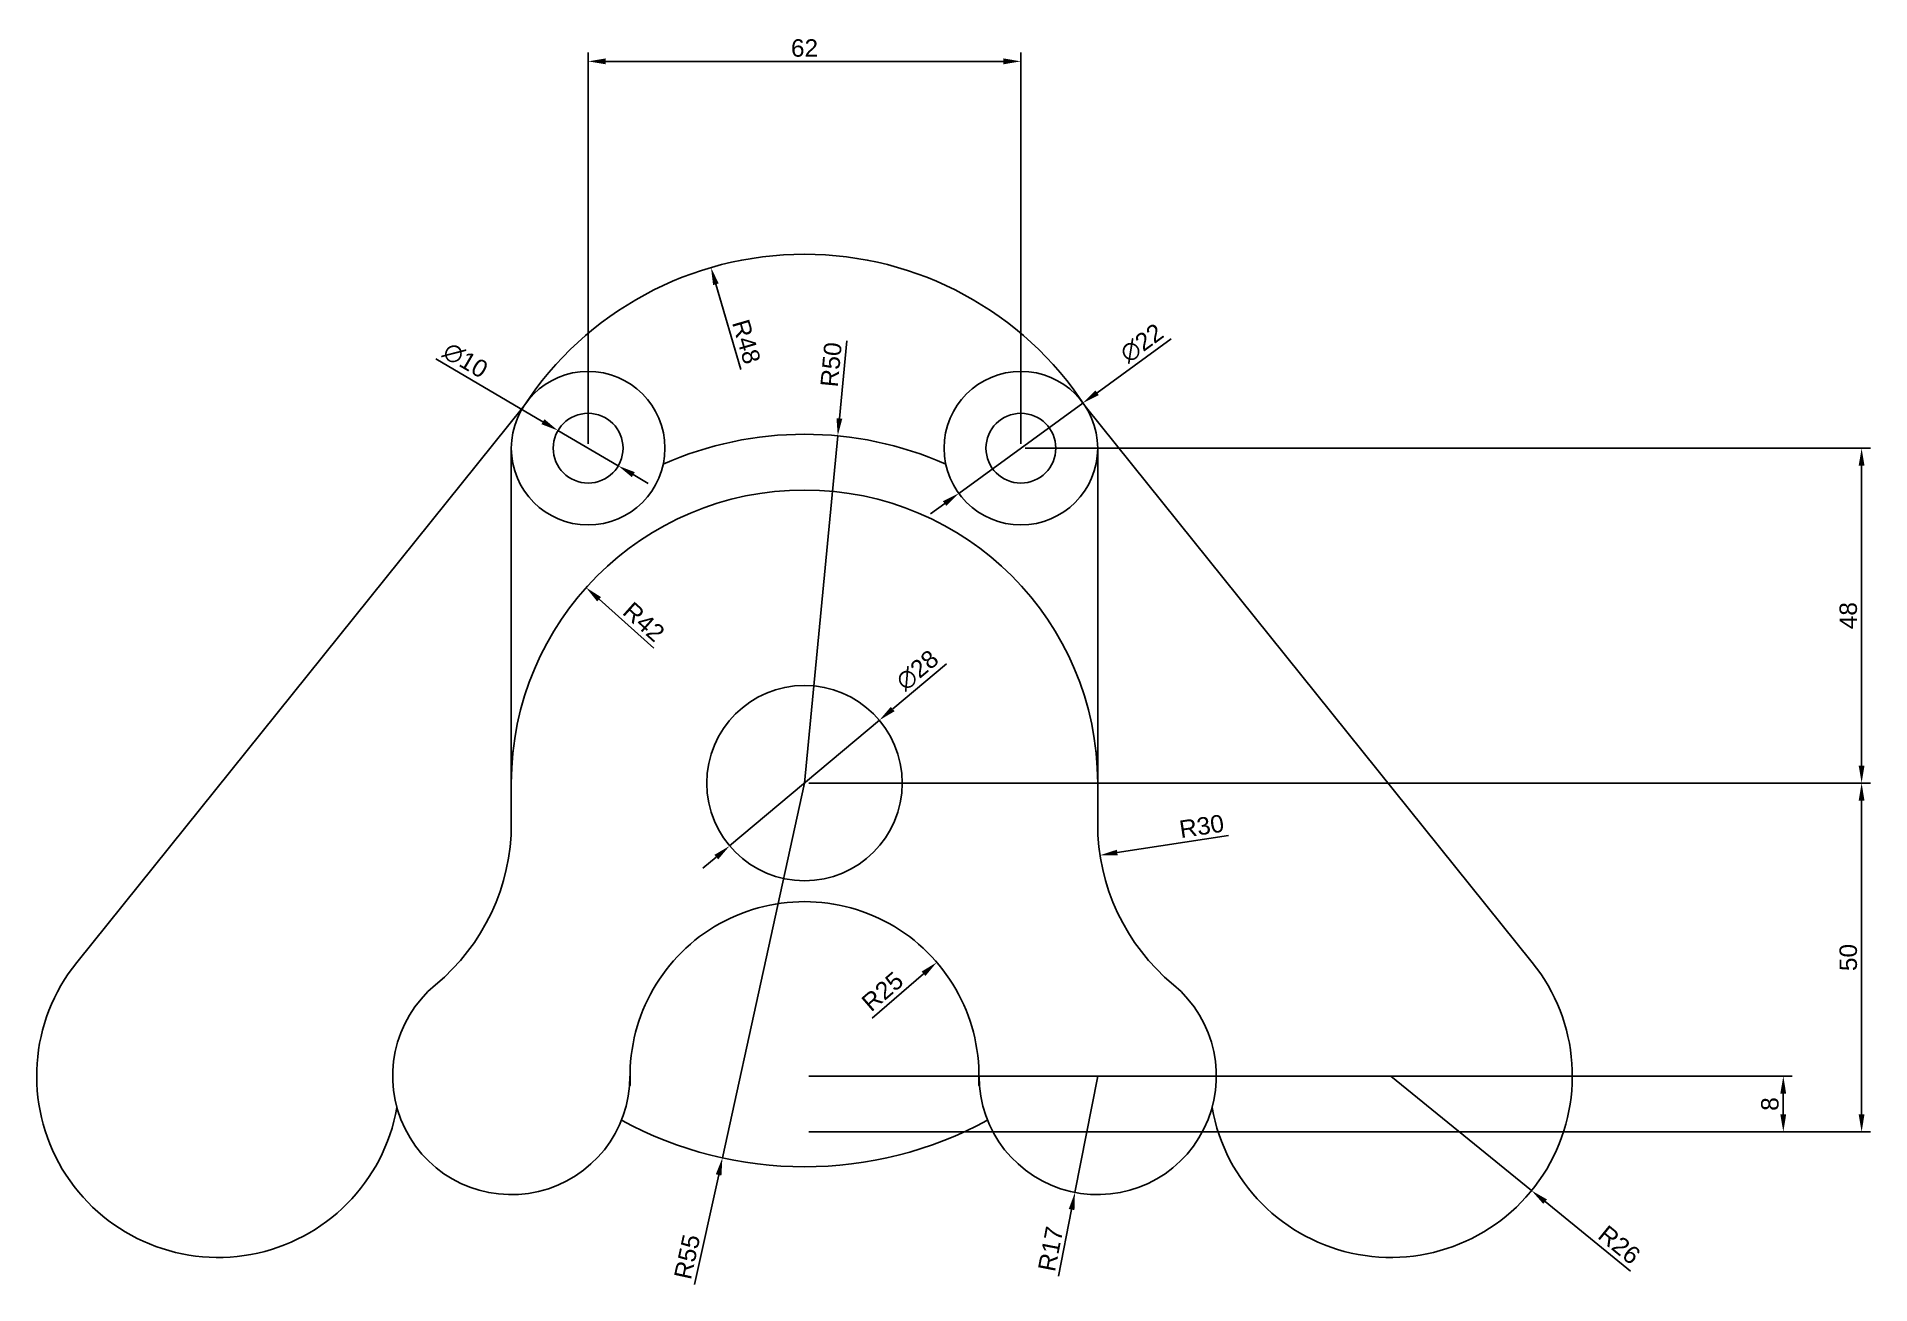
# Model space of a CAD drawing. Header units: millimetres. Extents: x 2840 to 3103, y 1478 to 1657.
import ezdxf

# ---------------------------------------------------------------- set-up
doc = ezdxf.new("R2010")
doc.units = ezdxf.units.MM
doc.styles.get("Standard").update_dxf_attribs({"font": 'arial.ttf'})
doc.dimstyles.new('ISO-25', dxfattribs={"dimtxt": 2.5, "dimasz": 2.5, "dimexe": 1.25, "dimexo": 0.625, "dimtad": 1, "dimtxsty": 'Standard', "dimcen": 2.5, "dimadec": 0, "dimazin": 0, "dimtfac": 1, "dimtmove": 0, "dimatfit": 3, "dimfxl": 1, "dimarcsym": 0})

# ---------------------------------------------------------------- blocks, each defined once
blk = doc.blocks.new('*D3')
at = {"color": 0, "lineweight": -2, "transparency": 16777216}
for p, q in [((2956.02, 1613.18), (2954.96, 1602.06)), ((2949.96, 1549.79), (2954.72, 1599.57))]:
    blk.add_line(p, q, dxfattribs=at)
at = {"color": 0, "transparency": 16777216}
blk.add_solid([(2954.54, 1602.1), (2955.37, 1602.02), (2954.72, 1599.57)], dxfattribs=at)
at = {"layer": 'Defpoints', "color": 0, "transparency": 16777216}
for p in [(2954.72, 1599.57), (2949.96, 1549.79)]:
    blk.add_point(p, dxfattribs=at)
at = {"color": 0, "transparency": 16777216, "insert": (2953.78, 1609.77), "char_height": 2.5, "attachment_point": 5, "rotation": 84.5356}
blk.add_mtext('R50', dxfattribs=at)
blk = doc.blocks.new('*D4')
at = {"color": 0, "lineweight": -2, "transparency": 16777216}
for p, q in [((2918.96, 1598.42), (2918.96, 1654.49)), ((2921.46, 1653.24), (2978.46, 1653.24)), ((2980.96, 1598.42), (2980.96, 1654.49))]:
    blk.add_line(p, q, dxfattribs=at)
at = {"color": 0, "transparency": 16777216}
for points in [[(2921.46, 1653.66), (2921.46, 1652.82), (2918.96, 1653.24)], [(2978.46, 1653.66), (2978.46, 1652.82), (2980.96, 1653.24)]]:
    blk.add_solid(points, dxfattribs=at)
at = {"layer": 'Defpoints', "color": 0, "transparency": 16777216}
for p in [(2980.96, 1653.24), (2918.96, 1597.79), (2980.96, 1597.79)]:
    blk.add_point(p, dxfattribs=at)
at = {"color": 0, "transparency": 16777216, "insert": (2949.96, 1655.14), "char_height": 2.5, "attachment_point": 5}
blk.add_mtext('62', dxfattribs=at)
blk = doc.blocks.new('*D5')
at = {"color": 0, "lineweight": -2, "transparency": 16777216}
for p, q in [((2970.29, 1566.87), (2962.59, 1560.41)), ((2939.23, 1540.79), (2960.68, 1558.8)), ((2937.32, 1539.18), (2935.41, 1537.58))]:
    blk.add_line(p, q, dxfattribs=at)
at = {"color": 0, "transparency": 16777216}
for points in [[(2962.32, 1560.72), (2962.86, 1560.09), (2960.68, 1558.8)], [(2937.05, 1539.5), (2937.59, 1538.86), (2939.23, 1540.79)]]:
    blk.add_solid(points, dxfattribs=at)
at = {"layer": 'Defpoints', "color": 0, "transparency": 16777216}
for p in [(2960.68, 1558.8), (2939.23, 1540.79)]:
    blk.add_point(p, dxfattribs=at)
at = {"color": 0, "transparency": 16777216, "insert": (2966.13, 1565.95), "char_height": 2.5, "attachment_point": 5, "rotation": 40.022}
blk.add_mtext('∅28', dxfattribs=at)
blk = doc.blocks.new('*D6')
at = {"color": 0, "lineweight": -2, "transparency": 16777216}
for p, q in [((3002.48, 1613.46), (2991.87, 1605.74)), ((2972.06, 1591.32), (2989.85, 1604.27)), ((2970.04, 1589.85), (2968.02, 1588.38))]:
    blk.add_line(p, q, dxfattribs=at)
at = {"color": 0, "transparency": 16777216}
for points in [[(2991.63, 1606.07), (2992.12, 1605.4), (2989.85, 1604.27)], [(2969.79, 1590.19), (2970.28, 1589.52), (2972.06, 1591.32)]]:
    blk.add_solid(points, dxfattribs=at)
at = {"layer": 'Defpoints', "color": 0, "transparency": 16777216}
for p in [(2989.85, 1604.27), (2972.06, 1591.32)]:
    blk.add_point(p, dxfattribs=at)
at = {"color": 0, "transparency": 16777216, "insert": (2998.28, 1612.84), "char_height": 2.5, "attachment_point": 5, "rotation": 36.0368}
blk.add_mtext('∅22', dxfattribs=at)
blk = doc.blocks.new('*D7')
at = {"color": 0, "lineweight": -2, "transparency": 16777216}
blk.add_line((3010.7, 1542.26), (2994.77, 1539.83), dxfattribs=at)
at = {"color": 0, "transparency": 16777216}
blk.add_solid([(2994.71, 1540.24), (2994.83, 1539.42), (2992.3, 1539.45)], dxfattribs=at)
at = {"layer": 'Defpoints', "color": 0, "transparency": 16777216}
for p in [(3021.96, 1543.97), (2992.3, 1539.45)]:
    blk.add_point(p, dxfattribs=at)
at = {"color": 0, "transparency": 16777216, "insert": (3006.85, 1543.6), "char_height": 2.5, "attachment_point": 5, "rotation": 8.6667}
blk.add_mtext('R30', dxfattribs=at)
blk = doc.blocks.new('*D8')
at = {"color": 0, "lineweight": -2, "transparency": 16777216}
for p, q in [((3033.96, 1507.79), (3054.12, 1491.38)), ((3068.29, 1479.84), (3056.06, 1489.8))]:
    blk.add_line(p, q, dxfattribs=at)
at = {"color": 0, "transparency": 16777216}
blk.add_solid([(3056.32, 1490.12), (3055.79, 1489.48), (3054.12, 1491.38)], dxfattribs=at)
at = {"layer": 'Defpoints', "color": 0, "transparency": 16777216}
for p in [(3033.96, 1507.79), (3054.12, 1491.38)]:
    blk.add_point(p, dxfattribs=at)
at = {"color": 0, "transparency": 16777216, "insert": (3066.69, 1483.6), "char_height": 2.5, "attachment_point": 5, "rotation": 320.8472}
blk.add_mtext('R26', dxfattribs=at)
blk = doc.blocks.new('*D9')
at = {"color": 0, "lineweight": -2, "transparency": 16777216}
for p, q in [((2991.96, 1507.79), (2988.7, 1491.11)), ((2986.36, 1479.11), (2988.22, 1488.66))]:
    blk.add_line(p, q, dxfattribs=at)
at = {"color": 0, "transparency": 16777216}
blk.add_solid([(2987.81, 1488.74), (2988.63, 1488.58), (2988.7, 1491.11)], dxfattribs=at)
at = {"layer": 'Defpoints', "color": 0, "transparency": 16777216}
for p in [(2991.96, 1507.79), (2988.7, 1491.11)]:
    blk.add_point(p, dxfattribs=at)
at = {"color": 0, "transparency": 16777216, "insert": (2985.21, 1483.02), "char_height": 2.5, "attachment_point": 5, "rotation": 78.9576}
blk.add_mtext('R17', dxfattribs=at)
blk = doc.blocks.new('*D10')
at = {"color": 0, "lineweight": -2, "transparency": 16777216}
blk.add_line((2959.63, 1516.11), (2967.01, 1522.47), dxfattribs=at)
at = {"color": 0, "transparency": 16777216}
blk.add_solid([(2966.74, 1522.78), (2967.28, 1522.15), (2968.91, 1524.1)], dxfattribs=at)
at = {"layer": 'Defpoints', "color": 0, "transparency": 16777216}
for p in [(2968.91, 1524.1), (2949.96, 1507.79)]:
    blk.add_point(p, dxfattribs=at)
at = {"color": 0, "transparency": 16777216, "insert": (2961.13, 1519.92), "char_height": 2.5, "attachment_point": 5, "rotation": 40.7038}
blk.add_mtext('R25', dxfattribs=at)
blk = doc.blocks.new('*D11')
at = {"color": 0, "lineweight": -2, "transparency": 16777216}
for p, q in [((2949.96, 1549.79), (2938.19, 1496.07)), ((2934.22, 1477.94), (2937.66, 1493.63))]:
    blk.add_line(p, q, dxfattribs=at)
at = {"color": 0, "transparency": 16777216}
blk.add_solid([(2937.25, 1493.71), (2938.06, 1493.54), (2938.19, 1496.07)], dxfattribs=at)
at = {"layer": 'Defpoints', "color": 0, "transparency": 16777216}
for p in [(2949.96, 1549.79), (2938.19, 1496.07)]:
    blk.add_point(p, dxfattribs=at)
at = {"color": 0, "transparency": 16777216, "insert": (2933.15, 1481.89), "char_height": 2.5, "attachment_point": 5, "rotation": 77.6498}
blk.add_mtext('R55', dxfattribs=at)
blk = doc.blocks.new('*D12')
at = {"color": 0, "lineweight": -2, "transparency": 16777216}
blk.add_line((2928.38, 1569.11), (2920.53, 1576.14), dxfattribs=at)
at = {"color": 0, "transparency": 16777216}
blk.add_solid([(2920.81, 1576.45), (2920.25, 1575.83), (2918.67, 1577.81)], dxfattribs=at)
at = {"layer": 'Defpoints', "color": 0, "transparency": 16777216}
for p in [(2918.67, 1577.81), (2949.96, 1549.79)]:
    blk.add_point(p, dxfattribs=at)
at = {"color": 0, "transparency": 16777216, "insert": (2926.95, 1572.91), "char_height": 2.5, "attachment_point": 5, "rotation": 318.1583}
blk.add_mtext('R42', dxfattribs=at)
blk = doc.blocks.new('*D13')
at = {"color": 0, "lineweight": -2, "transparency": 16777216}
for p, q in [((2897.12, 1610.59), (2912.48, 1601.59)), ((2923.27, 1595.27), (2914.64, 1600.32)), ((2925.43, 1594), (2927.58, 1592.74))]:
    blk.add_line(p, q, dxfattribs=at)
at = {"color": 0, "transparency": 16777216}
for points in [[(2912.7, 1601.95), (2912.27, 1601.23), (2914.64, 1600.32)], [(2925.64, 1594.36), (2925.22, 1593.64), (2923.27, 1595.27)]]:
    blk.add_solid(points, dxfattribs=at)
at = {"layer": 'Defpoints', "color": 0, "transparency": 16777216}
for p in [(2914.64, 1600.32), (2923.27, 1595.27)]:
    blk.add_point(p, dxfattribs=at)
at = {"color": 0, "transparency": 16777216, "insert": (2901.37, 1610.38), "char_height": 2.5, "attachment_point": 5, "rotation": 329.6404}
blk.add_mtext('∅10', dxfattribs=at)
blk = doc.blocks.new('*D14')
at = {"color": 0, "lineweight": -2, "transparency": 16777216}
blk.add_line((2940.82, 1609.05), (2937.26, 1621.29), dxfattribs=at)
at = {"color": 0, "transparency": 16777216}
blk.add_solid([(2937.66, 1621.41), (2936.86, 1621.17), (2936.56, 1623.69)], dxfattribs=at)
at = {"layer": 'Defpoints', "color": 0, "transparency": 16777216}
for p in [(2936.56, 1623.69), (2949.96, 1577.6)]:
    blk.add_point(p, dxfattribs=at)
at = {"color": 0, "transparency": 16777216, "insert": (2941.63, 1613.06), "char_height": 2.5, "attachment_point": 5, "rotation": 286.2009}
blk.add_mtext('R48', dxfattribs=at)
blk = doc.blocks.new('*D15')
at = {"color": 0, "lineweight": -2, "transparency": 16777216}
for p, q in [((2981.58, 1597.79), (3102.65, 1597.79)), ((3101.4, 1595.29), (3101.4, 1552.29)), ((2950.58, 1549.79), (3102.65, 1549.79))]:
    blk.add_line(p, q, dxfattribs=at)
at = {"color": 0, "transparency": 16777216}
for points in [[(3100.98, 1595.29), (3101.81, 1595.29), (3101.4, 1597.79)], [(3100.98, 1552.29), (3101.81, 1552.29), (3101.4, 1549.79)]]:
    blk.add_solid(points, dxfattribs=at)
at = {"layer": 'Defpoints', "color": 0, "transparency": 16777216}
for p in [(2980.96, 1597.79), (2949.96, 1549.79), (3101.4, 1549.79)]:
    blk.add_point(p, dxfattribs=at)
at = {"color": 0, "transparency": 16777216, "insert": (3099.5, 1573.79), "char_height": 2.5, "attachment_point": 5, "rotation": 90}
blk.add_mtext('48', dxfattribs=at)
blk = doc.blocks.new('*D16')
at = {"color": 0, "lineweight": -2, "transparency": 16777216}
for p, q in [((2950.58, 1549.79), (3102.65, 1549.79)), ((3101.4, 1547.29), (3101.4, 1502.29)), ((2950.58, 1499.79), (3102.65, 1499.79))]:
    blk.add_line(p, q, dxfattribs=at)
at = {"color": 0, "transparency": 16777216}
for points in [[(3100.98, 1547.29), (3101.81, 1547.29), (3101.4, 1549.79)], [(3100.98, 1502.29), (3101.81, 1502.29), (3101.4, 1499.79)]]:
    blk.add_solid(points, dxfattribs=at)
at = {"layer": 'Defpoints', "color": 0, "transparency": 16777216}
for p in [(2949.96, 1549.79), (2949.96, 1499.79), (3101.4, 1499.79)]:
    blk.add_point(p, dxfattribs=at)
at = {"color": 0, "transparency": 16777216, "insert": (3099.5, 1524.79), "char_height": 2.5, "attachment_point": 5, "rotation": 90}
blk.add_mtext('50', dxfattribs=at)
blk = doc.blocks.new('*D17')
at = {"color": 0, "lineweight": -2, "transparency": 16777216}
for p, q in [((2950.58, 1507.79), (3091.43, 1507.79)), ((3090.18, 1505.29), (3090.18, 1502.29)), ((3027.24, 1499.79), (3091.43, 1499.79))]:
    blk.add_line(p, q, dxfattribs=at)
at = {"color": 0, "transparency": 16777216}
for points in [[(3089.76, 1505.29), (3090.59, 1505.29), (3090.18, 1507.79)], [(3089.76, 1502.29), (3090.59, 1502.29), (3090.18, 1499.79)]]:
    blk.add_solid(points, dxfattribs=at)
at = {"layer": 'Defpoints', "color": 0, "transparency": 16777216}
for p in [(2949.96, 1507.79), (3026.61, 1499.79), (3090.18, 1499.79)]:
    blk.add_point(p, dxfattribs=at)
at = {"color": 0, "transparency": 16777216, "insert": (3088.27, 1503.79), "char_height": 2.5, "attachment_point": 5, "rotation": 90}
blk.add_mtext('8', dxfattribs=at)

msp = doc.modelspace()

# ---------------------------------------------------------------- linework, layer by layer
for points in [[(2891.563, 1503.292, -1.2892818), (2845.688, 1524.08), (2909.74, 1603.8, -0.5419674), (2990.172, 1603.8), (3054.224, 1524.08, -1.2892818), (3008.349, 1503.292)], [(2924.956, 1507.795, -1.5747603), (2897.105, 1520.881, 0.2232287), (2907.956, 1543.975), (2907.956, 1597.795)], [(2991.956, 1597.795), (2991.956, 1543.975, 0.2232287), (3002.807, 1520.881, -1.5747603), (2974.956, 1507.795)], [(2975.004, 1506.521, -0.0004777), (2974.921, 1506.473, 1.054331), (2924.991, 1506.473, -0.0004777), (2924.908, 1506.521)]]:
    msp.add_lwpolyline(points, format="xyb")
for centre, radius in [((2918.956, 1597.795), 11), ((2980.956, 1597.795), 11), ((2918.956, 1597.795), 5), ((2980.956, 1597.795), 5), ((2949.956, 1549.795), 14)]:
    msp.add_circle(centre, radius)
for centre, radius, start, end in [((2949.956, 1549.795), 50, 66.12302, 113.87698), ((2949.956, 1549.795), 42, 0, 180), ((2949.956, 1577.596), 48, 208.95502, 209.46716), ((2949.956, 1577.596), 48, 330.53284, 331.04498), ((2949.956, 1549.795), 55, 241.51878, 298.48122)]:
    msp.add_arc(centre, radius, start, end)

# ---------------------------------------------------------------- dimensions: what is measured, and where the dimension line sits
dim = msp.add_linear_dim(base=(2980.956, 1653.239), p1=(2918.956, 1597.795), p2=(2980.956, 1597.795), dimstyle='ISO-25')
dim.commit()
dim.dimension.update_dxf_attribs({"geometry": '*D4', "text_midpoint": (2949.956, 1655.14)})
for center, mpoint, picture, middle in [((2949.956, 1577.596), (2936.564, 1623.69), '*D14', (2939.808, 1612.525)), ((2949.956, 1549.795), (2954.718, 1599.568), '*D3', (2955.676, 1609.588)), ((2949.956, 1549.795), (2918.667, 1577.812), '*D12', (2925.701, 1571.514)), ((2949.956, 1549.795), (2938.192, 1496.068), '*D11', (2934.998, 1481.48)), ((3021.956, 1543.975), (2992.299, 1539.454), '*D7', (3007.137, 1541.716)), ((2949.956, 1507.795), (2968.908, 1524.099), '*D10', (2962.373, 1518.476)), ((3033.956, 1507.795), (3054.118, 1491.379), '*D8', (3065.488, 1482.121))]:
    dim = msp.add_radius_dim(center=center, mpoint=mpoint, dimstyle='ISO-25')
    dim.commit()
    dim.dimension.update_dxf_attribs({"geometry": picture, "text_midpoint": middle, "dimtype": 164})
for p1, p2, picture, middle in [((2972.061, 1591.323), (2989.851, 1604.266), '*D6', (2999.442, 1611.244)), ((2923.271, 1595.268), (2914.642, 1600.322), '*D13', (2900.372, 1608.68))]:
    dim = msp.add_diameter_dim_2p(p1=p1, p2=p2, dimstyle='ISO-25')
    dim.commit()
    dim.dimension.update_dxf_attribs({"geometry": picture, "text_midpoint": middle, "dimtype": 163})
for base, p1, p2, picture, middle in [((3101.397, 1549.795), (2980.956, 1597.795), (2949.956, 1549.795), '*D15', (3099.496, 1573.795)), ((3101.397, 1499.795), (2949.956, 1549.795), (2949.956, 1499.795), '*D16', (3099.496, 1524.795)), ((3090.176, 1499.795), (2949.956, 1507.795), (3026.614, 1499.795), '*D17', (3088.274, 1503.795))]:
    dim = msp.add_linear_dim(base=base, p1=p1, p2=p2, angle=90, dimstyle='ISO-25')
    dim.commit()
    dim.dimension.update_dxf_attribs({"geometry": picture, "text_midpoint": middle})
dim = msp.add_diameter_dim_2p(p1=(2939.235, 1540.792), p2=(2960.677, 1558.798), dimstyle='ISO-25')
dim.commit()
dim.dimension.update_dxf_attribs({"geometry": '*D5', "text_midpoint": (2966.132, 1565.953)})
dim = msp.add_radius_dim(center=(2991.956, 1507.795), mpoint=(2988.7, 1491.11), dimstyle='ISO-25')
dim.commit()
dim.dimension.update_dxf_attribs({"geometry": '*D9', "text_midpoint": (2985.205, 1483.017)})

doc.saveas('drawing.dxf')
